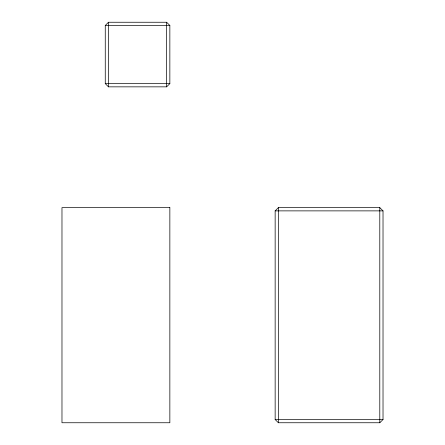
<?xml version="1.0" encoding="UTF-8"?>
<svg xmlns="http://www.w3.org/2000/svg" width="445" height="445" viewBox="0 0 445 445"><rect width="100%" height="100%" fill="white"/><g stroke="black" fill="none" stroke-linecap="round" stroke-linejoin="round"><path stroke-width="0.67" d="M105.259 25.482L108.485 22.25L166.625 22.25L169.851 25.482L169.851 83.615L166.625 86.847L108.485 86.847L105.259 83.615L105.259 25.482L169.851 25.482M275.149 210.874L278.375 207.643L379.791 207.643L383.023 210.874L383.023 419.518L379.791 422.75L278.375 422.75L275.149 419.518L275.149 210.874L383.023 210.874M105.259 83.615L169.851 83.615M275.149 419.518L383.023 419.518M379.791 207.643L379.791 422.75M278.375 207.643L278.375 422.75M166.625 22.25L166.625 86.847M108.485 22.25L108.485 86.847M169.851 207.643L61.977 207.643L61.977 422.75L169.851 422.75L169.851 207.643"/></g></svg>
